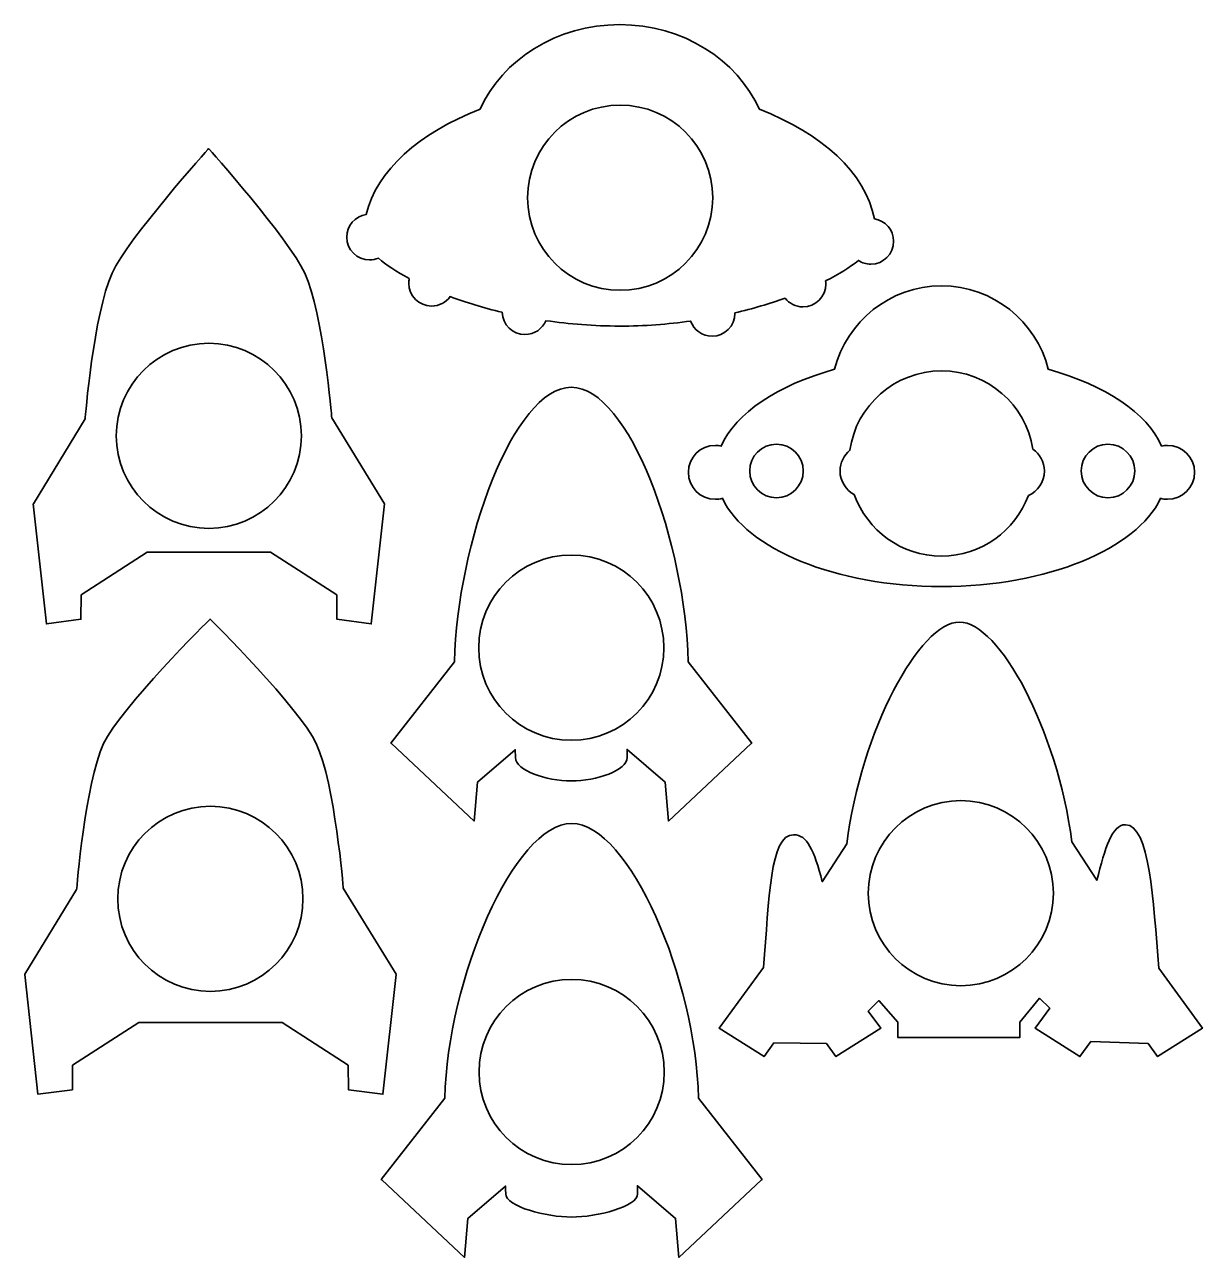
# Model space of a CAD drawing. Header units: inches. Extents: x 8 to 132, y -118 to 12.
import ezdxf

# ---------------------------------------------------------------- set-up
doc = ezdxf.new("R2010")
doc.units = ezdxf.units.IN
doc.header["$MEASUREMENT"] = 0
for name, color, linetype in [('Ebene 1', 7, 'Continuous'), ('Ebene 2', 7, 'Continuous'), ('Ebene 3', 7, 'Continuous'), ('Ebene 4', 7, 'Continuous')]:
    doc.layers.add(name, color=color, linetype=linetype)

msp = doc.modelspace()

# ---------------------------------------------------------------- linework, layer by layer
at = {"layer": 'Ebene 1', "color": 179, "lineweight": 35, "true_color": 0x1d1d1b}
for points, knots in [([(46.29, -38.49), (46.29, -38.49), (46.3, -38.47), (46.3, -38.47), (46.3, -38.47), (40.75, -29.41), (40.75, -29.41), (40.75, -29.41), (39.87, -18.44), (37.9, -14.17), (36.23, -10.51), (27.78, -1.06), (27.78, -1.06), (27.78, -1.06), (19.31, -10.5), (17.62, -14.17), (15.65, -18.47), (14.78, -29.52), (14.78, -29.52), (14.78, -29.52), (9.32, -38.47), (9.32, -38.47), (9.32, -38.47), (9.32, -38.49), (9.32, -38.49), (9.32, -38.49), (9.3, -38.48), (9.3, -38.48), (9.3, -38.48), (10.7, -51.11), (10.7, -51.11), (10.7, -51.11), (14.33, -50.63), (14.33, -50.63), (14.33, -50.63), (14.35, -48.06), (14.35, -48.06), (14.35, -48.06), (21.32, -43.56), (21.32, -43.56), (21.32, -43.56), (34.3, -43.56), (34.3, -43.56), (34.3, -43.56), (41.27, -48.06), (41.27, -48.06), (41.27, -48.06), (41.29, -50.63), (41.29, -50.63), (41.29, -50.63), (44.92, -51.11), (44.92, -51.11), (44.92, -51.11), (46.31, -38.48), (46.31, -38.48), (46.31, -38.48), (46.29, -38.49), (46.29, -38.49)], [0, 0, 0, 0, 1, 1, 1, 2, 2, 2, 3, 3, 3, 4, 4, 4, 5, 5, 5, 6, 6, 6, 7, 7, 7, 8, 8, 8, 9, 9, 9, 10, 10, 10, 11, 11, 11, 12, 12, 12, 13, 13, 13, 14, 14, 14, 15, 15, 15, 16, 16, 16, 17, 17, 17, 18, 18, 18, 19, 19, 19, 19]), ([(37.56, -31.31), (37.56, -36.69), (33.19, -41.06), (27.81, -41.06), (22.42, -41.06), (18.06, -36.69), (18.06, -31.31), (18.06, -25.92), (22.42, -21.56), (27.81, -21.56), (33.19, -21.56), (37.56, -25.92), (37.56, -31.31)], [0, 0, 0, 0, 1, 1, 1, 2, 2, 2, 3, 3, 3, 4, 4, 4, 4]), ([(47.51, -88.03), (47.51, -88.03), (47.52, -88.02), (47.52, -88.02), (47.52, -88.02), (41.97, -78.96), (41.97, -78.96), (41.97, -78.96), (41.08, -67.99), (39.12, -63.71), (37.44, -60.05), (27.94, -50.61), (27.94, -50.61), (27.94, -50.61), (18.41, -60.05), (16.72, -63.71), (14.75, -68.02), (13.88, -79.07), (13.88, -79.07), (13.88, -79.07), (8.42, -88.02), (8.42, -88.02), (8.42, -88.02), (8.43, -88.03), (8.43, -88.03), (8.43, -88.03), (8.41, -88.03), (8.41, -88.03), (8.41, -88.03), (9.8, -100.66), (9.8, -100.66), (9.8, -100.66), (13.43, -100.18), (13.43, -100.18), (13.43, -100.18), (13.45, -97.6), (13.45, -97.6), (13.45, -97.6), (20.42, -93.11), (20.42, -93.11), (20.42, -93.11), (35.52, -93.11), (35.52, -93.11), (35.52, -93.11), (42.49, -97.6), (42.49, -97.6), (42.49, -97.6), (42.51, -100.18), (42.51, -100.18), (42.51, -100.18), (46.14, -100.66), (46.14, -100.66), (46.14, -100.66), (47.53, -88.03), (47.53, -88.03), (47.53, -88.03), (47.51, -88.03), (47.51, -88.03)], [0, 0, 0, 0, 1, 1, 1, 2, 2, 2, 3, 3, 3, 4, 4, 4, 5, 5, 5, 6, 6, 6, 7, 7, 7, 8, 8, 8, 9, 9, 9, 10, 10, 10, 11, 11, 11, 12, 12, 12, 13, 13, 13, 14, 14, 14, 15, 15, 15, 16, 16, 16, 17, 17, 17, 18, 18, 18, 19, 19, 19, 19]), ([(37.72, -80.07), (37.72, -85.45), (33.35, -89.82), (27.97, -89.82), (22.58, -89.82), (18.22, -85.45), (18.22, -80.07), (18.22, -74.68), (22.58, -70.32), (27.97, -70.32), (33.35, -70.32), (37.72, -74.68), (37.72, -80.07)], [0, 0, 0, 0, 1, 1, 1, 2, 2, 2, 3, 3, 3, 4, 4, 4, 4])]:
    msp.add_open_spline(points, degree=3, knots=knots, dxfattribs=at)
at = {"layer": 'Ebene 2', "color": 179, "lineweight": 35, "true_color": 0x1d1d1b}
for points, knots in [([(127.87, -87.39), (127.27, -80.16), (126.89, -72.26), (124.34, -72.26), (122.92, -72.26), (122.21, -74.71), (121.34, -78.12), (121.34, -78.12), (118.71, -74.08), (118.71, -74.08), (117.16, -62.23), (111.04, -50.92), (106.87, -50.92), (102.67, -50.92), (96.5, -62.38), (94.99, -74.29), (94.99, -74.29), (92.42, -78.27), (92.42, -78.27), (91.54, -74.93), (90.83, -73.32), (89.4, -73.32), (86.86, -73.32), (86.84, -80.09), (86.22, -87.29), (86.22, -87.29), (81.57, -93.7), (81.57, -93.7), (81.57, -93.7), (86.28, -96.69), (86.28, -96.69), (86.28, -96.69), (87.32, -95.25), (87.32, -95.25), (87.32, -95.25), (92.85, -95.3), (92.85, -95.3), (92.85, -95.3), (93.86, -96.69), (93.86, -96.69), (93.86, -96.69), (98.57, -93.7), (98.57, -93.7), (98.57, -93.7), (97.26, -91.9), (97.26, -91.9), (97.26, -91.9), (98.36, -90.79), (98.36, -90.79), (98.36, -90.79), (100.37, -93.07), (100.37, -93.07), (100.37, -93.07), (100.37, -94.66), (100.37, -94.66), (100.37, -94.66), (113.24, -94.66), (113.24, -94.66), (113.24, -94.66), (113.24, -93.05), (113.24, -93.05), (113.24, -93.05), (115.31, -90.54), (115.31, -90.54), (115.31, -90.54), (116.37, -91.6), (116.37, -91.6), (116.37, -91.6), (114.85, -93.7), (114.85, -93.7), (114.85, -93.7), (119.55, -96.69), (119.55, -96.69), (119.55, -96.69), (120.72, -95.08), (120.72, -95.08), (120.72, -95.08), (126.73, -95.3), (126.73, -95.3), (126.73, -95.3), (127.74, -96.69), (127.74, -96.69), (127.74, -96.69), (132.45, -93.7), (132.45, -93.7), (132.45, -93.7), (127.87, -87.39), (127.87, -87.39)], [0, 0, 0, 0, 1, 1, 1, 2, 2, 2, 3, 3, 3, 4, 4, 4, 5, 5, 5, 6, 6, 6, 7, 7, 7, 8, 8, 8, 9, 9, 9, 10, 10, 10, 11, 11, 11, 12, 12, 12, 13, 13, 13, 14, 14, 14, 15, 15, 15, 16, 16, 16, 17, 17, 17, 18, 18, 18, 19, 19, 19, 20, 20, 20, 21, 21, 21, 22, 22, 22, 23, 23, 23, 24, 24, 24, 25, 25, 25, 26, 26, 26, 27, 27, 27, 28, 28, 28, 29, 29, 29, 29]), ([(107.01, -89.23), (101.63, -89.23), (97.26, -84.86), (97.26, -79.48), (97.26, -74.09), (101.63, -69.73), (107.01, -69.73), (112.4, -69.73), (116.76, -74.09), (116.76, -79.48), (116.76, -84.86), (112.4, -89.23), (107.01, -89.23)], [0, 0, 0, 0, 1, 1, 1, 2, 2, 2, 3, 3, 3, 4, 4, 4, 4])]:
    msp.add_open_spline(points, degree=3, knots=knots, dxfattribs=at)
at = {"layer": 'Ebene 3', "color": 179, "lineweight": 35, "true_color": 0x1d1d1b}
for points, knots in [([(97.9, -8.45), (96.98, -3.62), (92.39, 0.55), (85.8, 3.08), (83.44, 8.31), (77.74, 12), (71.08, 12), (64.43, 12), (58.73, 8.31), (56.37, 3.08), (49.98, 0.63), (45.47, -3.37), (44.36, -8.01), (43.21, -8.19), (42.33, -9.18), (42.33, -10.38), (42.33, -11.71), (43.41, -12.79), (44.74, -12.79), (45.07, -12.79), (45.38, -12.72), (45.66, -12.6), (46.47, -13.3), (47.57, -14.03), (48.91, -14.74), (48.88, -14.9), (48.86, -15.07), (48.86, -15.23), (48.86, -16.56), (49.94, -17.64), (51.26, -17.64), (52.06, -17.64), (52.77, -17.25), (53.21, -16.65), (54.87, -17.26), (56.71, -17.82), (58.7, -18.3), (58.74, -19.6), (59.8, -20.64), (61.1, -20.64), (62.09, -20.64), (62.95, -20.04), (63.31, -19.18), (65.78, -19.54), (68.38, -19.75), (71.08, -19.75), (73.67, -19.75), (76.18, -19.56), (78.55, -19.22), (78.88, -20.15), (79.77, -20.81), (80.81, -20.81), (82.14, -20.81), (83.22, -19.74), (83.22, -18.41), (83.22, -18.39), (83.21, -18.37), (83.21, -18.36), (85.12, -17.91), (86.89, -17.39), (88.5, -16.81), (88.94, -17.37), (89.62, -17.73), (90.38, -17.73), (91.71, -17.73), (92.79, -16.65), (92.79, -15.32), (92.79, -15.21), (92.78, -15.11), (92.77, -15), (94.18, -14.28), (95.34, -13.55), (96.22, -12.84), (96.6, -13.09), (97.04, -13.23), (97.53, -13.23), (98.86, -13.23), (99.93, -12.15), (99.93, -10.82), (99.93, -9.62), (99.05, -8.63), (97.9, -8.45)], [0, 0, 0, 0, 1, 1, 1, 2, 2, 2, 3, 3, 3, 4, 4, 4, 5, 5, 5, 6, 6, 6, 7, 7, 7, 8, 8, 8, 9, 9, 9, 10, 10, 10, 11, 11, 11, 12, 12, 12, 13, 13, 13, 14, 14, 14, 15, 15, 15, 16, 16, 16, 17, 17, 17, 18, 18, 18, 19, 19, 19, 20, 20, 20, 21, 21, 21, 22, 22, 22, 23, 23, 23, 24, 24, 24, 25, 25, 25, 26, 26, 26, 27, 27, 27, 27]), ([(71.13, -15.98), (65.75, -15.98), (61.38, -11.62), (61.38, -6.23), (61.38, -0.85), (65.75, 3.52), (71.13, 3.52), (76.52, 3.52), (80.88, -0.85), (80.88, -6.23), (80.88, -11.62), (76.52, -15.98), (71.13, -15.98)], [0, 0, 0, 0, 1, 1, 1, 2, 2, 2, 3, 3, 3, 4, 4, 4, 4]), ([(128.78, -32.31), (128.57, -32.31), (128.36, -32.34), (128.16, -32.39), (126.65, -28.89), (122.21, -25.96), (116.22, -24.3), (114.96, -19.26), (110.4, -15.52), (104.97, -15.52), (99.54, -15.52), (94.98, -19.26), (93.72, -24.3), (87.73, -25.96), (83.29, -28.89), (81.78, -32.39), (81.58, -32.34), (81.37, -32.31), (81.16, -32.31), (79.59, -32.31), (78.32, -33.59), (78.32, -35.15), (78.32, -36.72), (79.59, -37.99), (81.16, -37.99), (81.41, -37.99), (81.66, -37.96), (81.9, -37.89), (84.42, -43.23), (93.79, -47.18), (104.97, -47.18), (116.15, -47.18), (125.52, -43.23), (128.05, -37.89), (128.28, -37.96), (128.53, -37.99), (128.78, -37.99), (130.35, -37.99), (131.63, -36.72), (131.63, -35.15), (131.63, -33.59), (130.35, -32.31), (128.78, -32.31)], [0, 0, 0, 0, 1, 1, 1, 2, 2, 2, 3, 3, 3, 4, 4, 4, 5, 5, 5, 6, 6, 6, 7, 7, 7, 8, 8, 8, 9, 9, 9, 10, 10, 10, 11, 11, 11, 12, 12, 12, 13, 13, 13, 14, 14, 14, 14]), ([(114.12, -37.6), (112.74, -41.32), (109.17, -43.97), (104.97, -43.97), (100.74, -43.97), (97.14, -41.27), (95.79, -37.5), (94.9, -37.03), (94.29, -36.09), (94.29, -35.01), (94.29, -34.14), (94.69, -33.35), (95.32, -32.83), (95.99, -28.11), (100.06, -24.47), (104.97, -24.47), (109.84, -24.47), (113.87, -28.04), (114.6, -32.7), (115.33, -33.21), (115.81, -34.05), (115.81, -35.01), (115.81, -36.17), (115.11, -37.16), (114.12, -37.6)], [0, 0, 0, 0, 1, 1, 1, 2, 2, 2, 3, 3, 3, 4, 4, 4, 5, 5, 5, 6, 6, 6, 7, 7, 7, 8, 8, 8, 8]), ([(87.59, -37.84), (86.03, -37.84), (84.77, -36.57), (84.77, -35.01), (84.77, -33.45), (86.03, -32.19), (87.59, -32.19), (89.15, -32.19), (90.41, -33.45), (90.41, -35.01), (90.41, -36.57), (89.15, -37.84), (87.59, -37.84)], [0, 0, 0, 0, 1, 1, 1, 2, 2, 2, 3, 3, 3, 4, 4, 4, 4]), ([(122.51, -37.84), (120.96, -37.84), (119.69, -36.57), (119.69, -35.01), (119.69, -33.45), (120.96, -32.19), (122.51, -32.19), (124.07, -32.19), (125.34, -33.45), (125.34, -35.01), (125.34, -36.57), (124.07, -37.84), (122.51, -37.84)], [0, 0, 0, 0, 1, 1, 1, 2, 2, 2, 3, 3, 3, 4, 4, 4, 4])]:
    msp.add_open_spline(points, degree=3, knots=knots, dxfattribs=at)
at = {"layer": 'Ebene 4', "color": 179, "lineweight": 35, "true_color": 0x1d1d1b}
for points, knots in [([(78.28, -55.1), (78.04, -42.68), (72.07, -26.19), (65.98, -26.19), (59.9, -26.19), (53.93, -42.68), (53.69, -55.1), (53.69, -55.1), (46.99, -63.67), (46.99, -63.67), (46.99, -63.67), (47.06, -63.71), (47.06, -63.71), (47.06, -63.71), (55.75, -71.88), (55.75, -71.88), (55.75, -71.88), (56.11, -67.77), (56.11, -67.77), (56.11, -67.77), (60.08, -64.37), (60.08, -64.37), (60.08, -64.37), (60.09, -64.88), (60.09, -65.05), (60.09, -65.08), (60.1, -65.2), (60.1, -65.2), (60.13, -66.55), (63.33, -67.65), (65.98, -67.65), (68.65, -67.65), (71.87, -66.54), (71.87, -65.18), (71.87, -65.13), (71.88, -65.08), (71.87, -65.03), (71.86, -64.86), (71.86, -64.34), (71.86, -64.34), (71.86, -64.34), (75.86, -67.77), (75.86, -67.77), (75.86, -67.77), (76.22, -71.88), (76.22, -71.88), (76.22, -71.88), (84.91, -63.71), (84.91, -63.71), (84.91, -63.71), (84.98, -63.67), (84.98, -63.67), (84.98, -63.67), (78.28, -55.1), (78.28, -55.1)], [0, 0, 0, 0, 1, 1, 1, 2, 2, 2, 3, 3, 3, 4, 4, 4, 5, 5, 5, 6, 6, 6, 7, 7, 7, 8, 8, 8, 9, 9, 9, 10, 10, 10, 11, 11, 11, 12, 12, 12, 13, 13, 13, 14, 14, 14, 15, 15, 15, 16, 16, 16, 17, 17, 17, 18, 18, 18, 18]), ([(75.73, -53.62), (75.73, -59.01), (71.37, -63.37), (65.98, -63.37), (60.6, -63.37), (56.23, -59.01), (56.23, -53.62), (56.23, -48.24), (60.6, -43.87), (65.98, -43.87), (71.37, -43.87), (75.73, -48.24), (75.73, -53.62)], [0, 0, 0, 0, 1, 1, 1, 2, 2, 2, 3, 3, 3, 4, 4, 4, 4]), ([(79.37, -101.05), (79.13, -88.63), (72.11, -72.14), (66.02, -72.14), (59.94, -72.14), (52.91, -88.63), (52.67, -101.05), (52.67, -101.05), (45.97, -109.62), (45.97, -109.62), (45.97, -109.62), (46.04, -109.65), (46.04, -109.65), (46.04, -109.65), (54.73, -117.83), (54.73, -117.83), (54.73, -117.83), (55.09, -113.72), (55.09, -113.72), (55.09, -113.72), (59.06, -110.32), (59.06, -110.32), (59.06, -110.32), (59.07, -110.83), (59.07, -110.99), (59.07, -111.03), (59.08, -111.15), (59.08, -111.15), (59.11, -112.5), (63.37, -113.59), (66.02, -113.59), (68.69, -113.59), (72.97, -112.49), (72.97, -111.13), (72.97, -111.08), (72.97, -111.03), (72.97, -110.98), (72.95, -110.81), (72.95, -110.29), (72.95, -110.29), (72.95, -110.29), (76.96, -113.72), (76.96, -113.72), (76.96, -113.72), (77.32, -117.83), (77.32, -117.83), (77.32, -117.83), (86, -109.65), (86, -109.65), (86, -109.65), (86.08, -109.62), (86.08, -109.62), (86.08, -109.62), (79.37, -101.05), (79.37, -101.05)], [0, 0, 0, 0, 1, 1, 1, 2, 2, 2, 3, 3, 3, 4, 4, 4, 5, 5, 5, 6, 6, 6, 7, 7, 7, 8, 8, 8, 9, 9, 9, 10, 10, 10, 11, 11, 11, 12, 12, 12, 13, 13, 13, 14, 14, 14, 15, 15, 15, 16, 16, 16, 17, 17, 17, 18, 18, 18, 18]), ([(75.77, -98.31), (75.77, -103.69), (71.41, -108.06), (66.02, -108.06), (60.64, -108.06), (56.27, -103.69), (56.27, -98.31), (56.27, -92.92), (60.64, -88.56), (66.02, -88.56), (71.41, -88.56), (75.77, -92.92), (75.77, -98.31)], [0, 0, 0, 0, 1, 1, 1, 2, 2, 2, 3, 3, 3, 4, 4, 4, 4])]:
    msp.add_open_spline(points, degree=3, knots=knots, dxfattribs=at)

doc.saveas('drawing.dxf')
